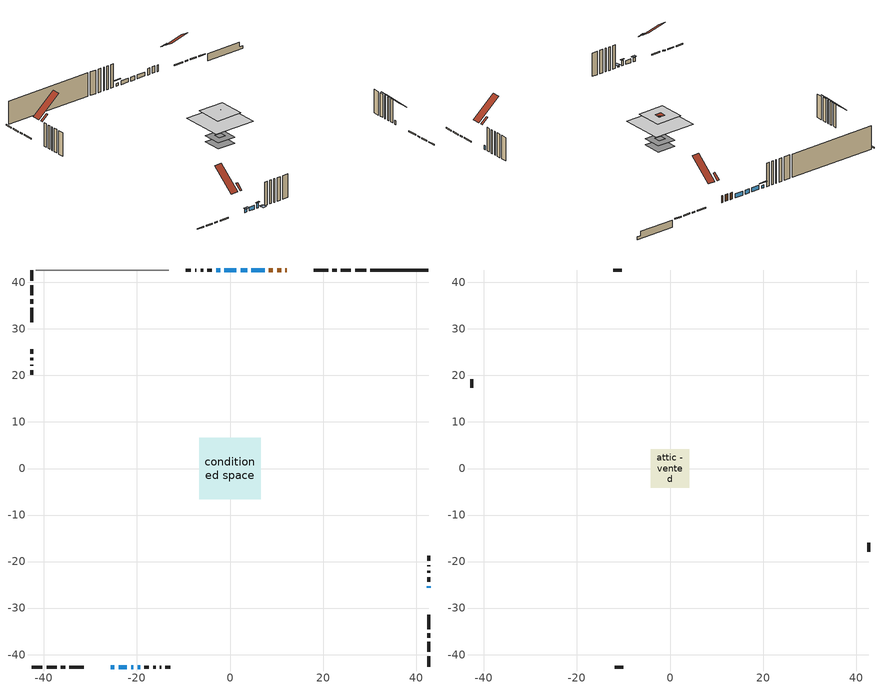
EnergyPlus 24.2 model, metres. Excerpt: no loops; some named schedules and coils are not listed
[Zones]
conditioned space
 floor outside (Floor1 construction): -1.05,-1.05 -1.05,1.05 1.05,1.05 1.05,-1.05 z0.31
 floor adiabatic (AdiabaticFloorConstruction): -6.6,-6.6 -6.6,6.6 6.6,6.6 6.6,-6.6 z5.19
 floor foundation (Slab1 construction): -2.93,-2.93 -2.93,2.93 2.93,2.93 2.93,-2.93 z-1.92
 floor foundation (Slab2 construction): -2.93,-2.93 -2.93,2.93 2.93,2.93 2.93,-2.93 z0
 wall outside (RimJoist1 construction): 29.23,42.66 26.92,42.66 / -42.66,-42.66 -40.34,-42.66 / -42.66,42.66 -42.66,40.34 / 42.66,-42.66 42.66,-40.34 z0.31:0.61
 wall outside (RimJoist2 construction): 25.99,42.66 23.82,42.66 / -39.42,-42.66 -37.25,-42.66 / -42.66,39.42 -42.66,37.25 / 42.66,-39.42 42.66,-37.25 z0.31:0.61
 wall outside (RimJoist3 construction): 22.89,42.66 22,42.66 / -36.32,-42.66 -35.42,-42.66 / -42.66,36.32 -42.66,35.42 / 42.66,-36.32 42.66,-35.42 z0.31:0.61
 wall outside (RimJoist4 construction): 21.07,42.66 18.01,42.66 / -34.5,-42.66 -31.43,-42.66 / -42.66,34.5 -42.66,31.43 / 42.66,-34.5 42.66,-31.43 z0.31:0.61
 wall outside (AdiabaticWallConstruction 1): 12.22,42.66 11.91,42.66 / 10.99,42.66 10.13,42.66 / 9.2,42.66 8.36,42.66 z0.31:2.34
 wall outside (AdiabaticWallConstruction): 7.43,42.66 4.61,42.66 / 3.68,42.66 2.27,42.66 / 1.35,42.66 -1.2,42.66 / -23.91,-42.66 -22.2,-42.66 / 42.66,-25.65 42.66,-25.25 z0.31:1.53; -25.65,-42.66 -24.83,-42.66 z0.31:1.48; -2.12,42.66 -2.99,42.66 z0.31:1.17; -21.28,-42.66 -20.76,-42.66 z0.31:1.94; -19.84,-42.66 -19.32,-42.66 z0.31:0.52
 wall outside (Wall1 construction): -3.92,42.66 -4.87,42.66 / -18.4,-42.66 -17.45,-42.66 / -42.66,25.64 -42.66,24.69 / 42.66,-24.33 42.66,-23.38 z0.31:7.63
 wall outside (Wall2 construction): -5.8,42.66 -6.3,42.66 / -16.52,-42.66 -16.01,-42.66 / -42.66,23.77 -42.66,23.26 / 42.66,-22.45 42.66,-21.94 z0.31:7.63
 wall outside (Wall3 construction): -7.23,42.66 -7.49,42.66 / -15.08,-42.66 -14.82,-42.66 / -42.66,22.33 -42.66,22.07 / 42.66,-21.01 42.66,-20.75 z0.31:7.63
 wall outside (Wall4 construction): -8.42,42.66 -9.46,42.66 / -13.9,-42.66 -12.86,-42.66 / -42.66,21.14 -42.66,20.1 / 42.66,-19.83 42.66,-18.79 z0.31:7.63
 wall foundation (FoundationWall1 construction): 30.16,42.66,-1.92 30.16,42.66,0.31 41.41,42.66,0.31 41.41,42.66,-1.05 42.66,42.66,-1.05 42.66,42.66,-1.92
 wall adiabatic (Wall6 construction): -13.17,42.66 -41.73,42.66 z0.31:7.63
 window (WindowConstruction): 7.43,42.66 4.61,42.66 z0.31:1.53
 window (WindowConstruction 5): 3.68,42.66 2.27,42.66 z0.31:1.53
 window (WindowConstruction 6): 1.34,42.66 -1.2,42.66 z0.31:1.53
 window (WindowConstruction 1): -25.64,-42.66 -24.83,-42.66 z0.31:1.48
 window (WindowConstruction 2): -23.9,-42.66 -22.2,-42.66 z0.31:1.53
 window (WindowConstruction 3): -2.13,42.66 -2.99,42.66 z0.31:1.17
 window (WindowConstruction 7): -21.27,-42.66 -20.77,-42.66 z0.31:1.93
 window (WindowConstruction 8): -19.84,-42.66 -19.33,-42.66 z0.31:0.51
 window (WindowConstruction 4): 42.66,-25.64 42.66,-25.26 z0.31:1.53
 door (Door): 12.22,42.66 11.92,42.66 z0.31:2.34
 door (Door 1): 10.99,42.66 10.13,42.66 z0.31:2.34
 door (Door 2): 9.2,42.66 8.36,42.66 z0.31:2.34
 ceiling adiabatic (AdiabaticFloorConstruction): 6.6,-6.6 6.6,6.6 -6.6,6.6 -6.6,-6.6 z5.19
 roof outside (Roof2 construction): -0.99,0.99 -0.99,-0.99 0.99,-0.99 0.99,0.99 z7.63
 roof outside (Roof3 construction): 13.15,42.66,7.63 13.15,40.7,9.26 13.78,40.7,9.26 13.78,42.66,7.63; -26.57,-42.66,7.63 -26.57,-40.7,9.26 -27.21,-40.7,9.26 -27.21,-42.66,7.63; -42.66,26.57,7.63 -40.7,26.57,9.26 -40.7,27.21,9.26 -42.66,27.21,7.63; 42.66,-26.57,7.63 40.7,-26.57,9.26 40.7,-27.21,9.26 42.66,-27.21,7.63
attic - vented
 floor to conditioned space (Floor2 construction Reversed): -4.14,-4.14 -4.14,4.14 4.14,4.14 4.14,-4.14 z7.63
 wall outside (Wall5 construction): -10.39,42.66 -12.24,42.66 / -11.93,-42.66 -10.07,-42.66 / -42.66,19.17 -42.66,17.32 / 42.66,-17.86 42.66,-16 z0.31:7.63
 roof outside (Roof1 construction): 14.71,42.66,7.63 14.71,35.39,13.68 17.08,35.39,13.68 17.08,42.66,7.63; -28.14,-42.66,7.63 -28.14,-35.39,13.68 -30.5,-35.39,13.68 -30.5,-42.66,7.63; -42.66,28.14,7.63 -35.39,28.14,13.68 -35.39,30.5,13.68 -42.66,30.5,7.63; 42.66,-28.14,7.63 35.39,-28.14,13.68 35.39,-30.5,13.68 42.66,-30.5,7.63
shading: -24.54,-42.66 -25.94,-42.66 -25.94,-43.27 -24.54,-43.27 z1.78; -3.9,42.66 -1.21,42.66 -1.21,42.96 -3.9,42.96 z2.08; -20.47,-42.66 -21.57,-42.66 -21.57,-42.96 -20.47,-42.96 z2.23; -19.03,-42.66 -20.13,-42.66 -20.13,-44.18 -19.03,-44.18 z0.81
[Building]
Building 1: Terrain=Suburbs
[Site:Location]
Vancouver Intl AP_BC: Latitude {deg}=49.19; Longitude {deg}=-123.18; Time Zone {hr}=-8; Elevation {m}=4; Keep Site Location Information=Yes
[Site:GroundTemperature:Shallow]
8.06451, 6.96315, 6.87495, 7.3976, 9.49575, 11.5841, 13.3946, 14.5416, 14.639, 13.7062, 11.9418, 9.91751
[Site:WaterMainsTemperature]
Calculation Method=Schedule; Temperature Schedule=mains temperature schedule
[Material] Roughness=Rough; Thermal Absorptance=0.9
Name | Thickness {m} | Conductivity {W/m-K} | Density {kg/m3} | Specific Heat {J/kg-K} | Solar Absorptance | Visible Absorptance
asphalt or fiberglass shingles | 0.00635 | 0.162714 | 1121.4 | 1465.45 | 0.4 | 0.4
ceiling loosefill ins | 0.169333 | 0.0480833 | 16.02 | 1046.75 | 0.7 | 0.7
ceiling stud and cavity | 0.1397 | 0.124158 | 65.682 | 1177.47 | 0.7 | 0.7
concrete 4.0 in. | 0.1016 | 1.803125 | 2242.8 | 837.4 | 0.7 | 0.7
concrete 8.0 in. | 0.2032 | 1.803125 | 2242.8 | 837.4 | 0.7 | 0.7
door material | 0.04445 | 0.0451087 | 512.64 | 1214.23 | 0.7 | 0.7
exterior vertical ins | 0.0454343 | 0.029427 | 32.04 | 1214.23 | 0.7 | 0.7
floor covering | 0.0127 | 0.0433444 | 54.468 | 1339.84 | 0.6 | 0.6
floor rigid ins | 0.051816 | 0.029427 | 32.04 | 1214.23 | 0.7 | 0.7
floor rigid ins 1; wall rigid ins | 0.512978 | 0.029427 | 32.04 | 1214.23 | 0.7 | 0.7
floor stud and cavity | 0.1397 | 0.474516 | 92.3553 | 1139.71 | 0.7 | 0.7
floor stud and cavity 1 | 0.1397 | 1.75129 | 37.0049 | 1207.88 | 0.7 | 0.7
furniture material conditioned space 1 | 0.1524 | 0.115458 | 640.8 | 1214.23 | 0.6 | 0.6
gypsum board | 0.0127 | 0.160291 | 801 | 837.4 | 0.6 | 0.6
gypsum board 1 | 0.0127 | 0.160291 | 801 | 837.4 | 0.7 | 0.7
osb sheathing 0.5 in. | 0.0127 | 0.115458 | 512.64 | 1214.23 | 0.7 | 0.7
osb sheathing 0.5 in. 1 | 0.0127 | 0.115458 | 512.64 | 1214.23 | 0.4 | 0.4
osb sheathing 0.75 in. | 0.01905 | 0.115458 | 512.64 | 1214.23 | 0.7 | 0.7
osb sheathing 2.0 in. | 0.0508 | 0.115458 | 512.64 | 1214.23 | 0.7 | 0.7
rim joist stud and cavity | 0.0508 | 0.0311696 | 125.044 | 1163.47 | 0.6 | 0.6
rim joist stud and cavity 1 | 0.0508 | 0.0315445 | 125.044 | 1163.47 | 0.6 | 0.6
rim joist stud and cavity 2 | 0.0508 | 0.0313389 | 125.044 | 1163.47 | 0.6 | 0.6
roof stud and cavity | 0.2032 | 0.12866 | 78.34581 | 1123.46 | 0.7 | 0.7
roof stud and cavity 1 | 0.2032 | 0.118617 | 78.34581 | 1123.46 | 0.7 | 0.7
wall stud and cavity | 0.1397 | 0.108982 | 139.0536 | 1170.24 | 0.7 | 0.7
wall stud and cavity 1 | 0.1397 | 0.107944 | 139.0536 | 1170.24 | 0.7 | 0.7
wall stud and cavity 2 | 0.1397 | 0.111431 | 139.0536 | 1170.24 | 0.7 | 0.7
wall stud and cavity 3 | 0.1397 | 0.113179 | 139.0536 | 1170.24 | 0.7 | 0.7
wall stud and cavity 4 | 0.0889 | 6.9971 | 50.32683 | 1063.81 | 0.6 | 0.6
wall stud and cavity 5 | 0.1397 | 0.0999799 | 139.0536 | 1170.24 | 0.7 | 0.7
wall stud and cavity 6 | 0.0889 | 0.380278 | 52.3479 | 1209.89 | 0.7 | 0.7
wall stud and cavity 7 | 0.0889 | 0.391764 | 83.0341 | 1211.67 | 0.7 | 0.7
wood siding | 0.0254 | 0.102417 | 544.68 | 1172.36 | 0.4 | 0.4
wood siding 1 | 0.00254 | 0.102417 | 544.68 | 1172.36 | 0.4 | 0.4
wood siding 2; wood siding 3; wood siding 4 | 0.0254 | 0.102417 | 544.68 | 1172.36 | 0.7 | 0.7
[WindowMaterial:SimpleGlazingSystem]
Name | U-Factor {W/m2-K} | Solar Heat Gain Coefficient
WindowMaterial | 4.30847 | 0.68
WindowMaterial 1 | 5.37877 | 0.61
WindowMaterial 2 | 4.17163 | 0.68
WindowMaterial 3 | 5.070454 | 0.63
WindowMaterial 4 | 4.508332 | 0.63
WindowMaterial 5 | 4.32891 | 0.68
WindowMaterial 6 | 2.762347 | 0.61
WindowMaterial 7 | 2.66866 | 0.4
[Construction]
AdiabaticFloorConstruction: floor stud and cavity 1, floor rigid ins 1, osb sheathing 0.75 in., floor covering
AdiabaticWallConstruction: wood siding 3, wall rigid ins, wall stud and cavity 6, gypsum board
AdiabaticWallConstruction 1: wood siding 4, wall rigid ins, wall stud and cavity 6, gypsum board
Door; Door 1; Door 2: door material
Floor1 construction: floor stud and cavity, floor rigid ins, osb sheathing 0.75 in., floor covering
Floor2 construction Reversed: gypsum board, ceiling stud and cavity, ceiling loosefill ins
FoundationWall1 construction: concrete 8.0 in., gypsum board 1
furniture construction conditioned space 1: furniture material conditioned space 1
PartitionWallConstruction: gypsum board, wall stud and cavity 7, gypsum board
RimJoist1 construction; RimJoist2 construction: wood siding 2, osb sheathing 2.0 in., rim joist stud and cavity
RimJoist3 construction: wood siding 2, osb sheathing 2.0 in., rim joist stud and cavity 1
RimJoist4 construction: wood siding 2, osb sheathing 2.0 in., rim joist stud and cavity 2
Roof1 construction: asphalt or fiberglass shingles
Roof2 construction: asphalt or fiberglass shingles, osb sheathing 0.75 in., roof stud and cavity, gypsum board
Roof3 construction: asphalt or fiberglass shingles, osb sheathing 0.75 in., roof stud and cavity 1, gypsum board
Slab1 construction; Slab2 construction: concrete 4.0 in.
Wall1 construction: wood siding, osb sheathing 0.5 in., wall stud and cavity, gypsum board
Wall2 construction: wood siding, osb sheathing 0.5 in., wall stud and cavity 1, gypsum board
Wall3 construction: wood siding, osb sheathing 0.5 in., wall stud and cavity 2, gypsum board
Wall4 construction: wood siding, osb sheathing 0.5 in., wall stud and cavity 3, gypsum board
Wall5 construction: wood siding 1, wall stud and cavity 4
Wall6 construction: osb sheathing 0.5 in. 1, wall stud and cavity 5, gypsum board
WindowConstruction; WindowConstruction 5: WindowMaterial
WindowConstruction 1: WindowMaterial 1
WindowConstruction 2: WindowMaterial 2
WindowConstruction 3: WindowMaterial 3
WindowConstruction 4: WindowMaterial 4
WindowConstruction 6: WindowMaterial 5
WindowConstruction 7: WindowMaterial 6
WindowConstruction 8: WindowMaterial 7
[Zone] Multiplier=1; Part of Total Floor Area=Yes
Name | Volume {m3}
attic - vented | 60.756
conditioned space | 534.2
[Space]
Name | Zone | Volume {m3}
attic - vented 1 | attic - vented | 60.756
conditioned space 1 | conditioned space | 534.2
[ZoneInfiltration:EffectiveLeakageArea]
infil attic - vented 1: Zone or Space=attic - vented 1; Schedule=Always On Discrete; Effective Air Leakage Area {cm2}=2842.76; Stack Coefficient=0.000929668; Wind Coefficient=2.06008e-05
[ZoneMixing]
whole house fan mix: Zone or Space=attic - vented; Schedule=Always On Continuous; Design Flow Rate Calculation Method=Flow/Zone; Design Flow Rate {m3/s}=0; Source Zone or Space=conditioned space
[SurfaceProperty:ExposedFoundationPerimeter] Exposed Perimeter Calculation Method=TotalExposedPerimeter
Name | Total Exposed Perimeter {m}
Slab1 | 12.497
Slab2 | 21.641
[InternalMass] Zone or ZoneList=conditioned space; Space or SpaceList=conditioned space 1
Name | Construction | Surface Area {m2}
furniture mass conditioned space 1 | furniture construction conditioned space 1 | 98.932
partition wall mass | PartitionWallConstruction | 247.33
[Lights]
interior lighting: Zone or ZoneList or Space or SpaceList=conditioned space 1; Schedule=interior lighting schedule; Design Level Calculation Method=LightingLevel; Lighting Level {W}=343.2; Return Air Fraction=0; Fraction Radiant=0.6; Fraction Visible=0.2; Fraction Replaceable=1
[People]
occupants: Zone or ZoneList or Space or SpaceList=conditioned space 1; Number of People Schedule=occupants schedule; Number of People Calculation Method=People; Number of People=3; Fraction Radiant=0.314171; Sensible Heat Fraction=0.56303; Activity Level Schedule=occupants activity schedule; Carbon Dioxide Generation Rate {m3/s-W}=0; Enable ASHRAE 55 Comfort Warnings=No; Mean Radiant Temperature Calculation Type=EnclosureAveraged
[ElectricEquipment] Zone or ZoneList or Space or SpaceList=conditioned space 1; Design Level Calculation Method=EquipmentLevel
Name | Schedule | Design Level {W} | Fraction Latent | Fraction Radiant | Fraction Lost
clothes dryer | clothes dryer schedule | 140.772 | 0.015 | 0.081 | 0.85
clothes washer | clothes washer schedule | 32.1985 | 0.03 | 0.162 | 0.7
cooking range | cooking range schedule | 208.969 | 0.08 | 0.432 | 0.2
dishwasher | dishwasher schedule | 66.8632 | 0.3 | 0.18 | 0.4
fridge | fridge schedule | 72.9452 | 0 | 0.6 | 0
mech vent bath fan 0 | mech vent bath fan 0 schedule | 25.1 | 0 | 0 | 1
mech vent bath fan 1 | mech vent bath fan 1 schedule | 25.1 | 0 | 0 | 1
mech vent house fan | mech vent house fan schedule | 0 | 0 | 0 | 1
mech vent house fan cfis | mech vent house fan cfis schedule | 0 | 0 | 0 | 0
mech vent range fan 0 | mech vent range fan 0 schedule | 57 | 0 | 0 | 1
misc plug loads | misc plug loads schedule | 494.7 | 0.045 | 0.513 | 0.1
whole house fan | Always On Discrete | 0 | 0 | 0 | 1
[OtherEquipment] Zone or ZoneList or Space or SpaceList=conditioned space 1; Design Level Calculation Method=EquipmentLevel
Name | Fuel Type | Schedule | Design Level {W} | Fraction Latent | Fraction Radiant | Fraction Lost
clothes dryer 1 | Electricity | clothes dryer schedule | 0 | 0.015 | 0.081 | 0.85
cooking range 1 | Electricity | cooking range schedule | 0 | 0.08 | 0.432 | 0.2
general water use latent | None | general water use schedule | 59.3978 | 1 | 0 | 0
general water use sensible | None | general water use schedule | -58.539 | 0 | 0.6 | 0
mech vent house fan latent load | None | Always On Discrete | 0 | 1 | 0 | 0
mech vent house fan sensible load | None | Always On Discrete | 0 | 0 | 0 | 0
water heater energy adjustment1 | Electricity | Always On Discrete | 0.01 | 0 | 0 | 1
[ZoneInfiltration:DesignFlowRate] Zone or ZoneList or Space or SpaceList=conditioned space 1; Schedule=Always On Discrete; Design Flow Rate Calculation Method=Flow/Zone; Design Flow Rate {m3/s}=0
infil flow; natural vent flow; whole house fan flow
[ZoneControl:Thermostat]
conditioned space Thermostat: Zone or ZoneList=conditioned space; Control Type Schedule=conditioned space Thermostat Schedule; Control 1=conditioned space temperature setpoint; Temperature Difference Between Cutout And Setpoint {deltaC}=0
[ThermostatSetpoint:DualSetpoint]
conditioned space temperature setpoint: Heating Setpoint Temperature Schedule=heating setpoint; Cooling Setpoint Temperature Schedule=cooling setpoint
[AirLoopHVAC:UnitarySystem] Control Type=Load; Controlling Zone or Thermostat Location=conditioned space; Dehumidification Control Type=None; Availability Schedule=Always On Discrete; Fan Placement=BlowThrough; DX Heating Coil Sizing Ratio=1; Use DOAS DX Cooling Coil=No; Minimum Supply Air Temperature {C}=2; Latent Load Control=SensibleOnlyLoadControl; Cooling Supply Air Flow Rate Method=None; Heating Supply Air Flow Rate Method=SupplyAirFlowRate; Heating Supply Air Flow Rate {m3/s}=0.00141584; No Load Supply Air Flow Rate Method=SupplyAirFlowRate; No Load Supply Air Flow Rate {m3/s}=0; No Load Supply Air Flow Rate Control Set To Low Speed=Yes; Maximum Supply Air Temperature {C}=48.8889; Maximum Outdoor Dry-Bulb Temperature for Supplemental Heater Operation {C}=21; Ancillary On-Cycle Electric Power {W}=0; Ancillary Off-Cycle Electric Power {W}=0
Name | Supply Fan | Supply Air Fan Operating Mode Schedule | Heating Coil
unit heater unitary system | unit heater supply fan | unit heater auto fan schedule | unit heater htg coil
unit heater unitary system 1 | unit heater supply fan 1 | unit heater auto fan schedule 1 | unit heater htg coil 1
[Zone equipment]
conditioned space: electric baseboard, unit heater unitary system, unit heater unitary system 1
[Foundation:Kiva] Initial Indoor Air Temperature {C}=18; Wall Depth Below Slab {m}=0.2032
Name | Wall Height Above Grade {m} | Custom Block Material Name 1 | Custom Block Depth 1 {m} | Custom Block X Position 1 {m} | Custom Block Z Position 1 {m}
Foundation Kiva 1 | 0.310012 | exterior vertical ins | 2.23001 | 0.2159 | 0
Foundation Kiva 2 | 0.1016
[Foundation:Kiva:Settings]
Soil Conductivity {W/m-K}=0.849921; Soil Density {kg/m3}=1842.3; Soil Specific Heat {J/kg-K}=418.7; Ground Solar Absorptivity=0.9; Ground Thermal Absorptivity=0.9; Ground Surface Roughness {m}=0.03; Far-Field Width {m}=40; Deep-Ground Boundary Condition=ZeroFlux; Deep-Ground Depth {m}=40; Minimum Cell Dimension {m}=0.2; Maximum Cell Growth Coefficient=3; Simulation Timestep=Timestep
[Exterior:Lights]
exterior lighting: Schedule=exterior lighting schedule; Design Level {W}=75.6
[EnergyManagementSystem:Sensor] Output:Variable or Output:Meter Index Key=conditioned space
Name | Output:Variable or Output:Meter
conditioned_space_clg_unmet_s | Zone Cooling Setpoint Not Met Time
conditioned_space_htg_unmet_s | Zone Heating Setpoint Not Met Time
fridge_tin_s; tin_s; tin_s_1 | Zone Mean Air Temperature
tout_s | Zone Outdoor Air Drybulb Temperature
win_s | Zone Air Humidity Ratio
[Schedule:Constant]
Name | Hourly Value
Always On Continuous; mech vent house fan schedule; mech vent house fan cfis schedule; Always On Discrete | 1
occupants activity schedule | 117.228
fridge schedule; unit heater auto fan schedule; unit heater auto fan schedule 1 | 0
[Schedule:Week:Daily]
interior lighting schedule Week Rule - Jan1-Jan27: interior lighting schedule day, interior lighting schedule day, interior lighting schedule day, interior lighting schedule day, interior lighting schedule day, interior lighting schedule day, interior lighting schedule day, interior lighting schedule default day, interior lighting schedule default day, interior lighting schedule default day, interior lighting schedule default day, interior lighting schedule default day
interior lighting schedule Week Rule - Jan28-Feb3: interior lighting schedule day, interior lighting schedule day, interior lighting schedule day, interior lighting schedule day, interior lighting schedule day 1, interior lighting schedule day 1, interior lighting schedule day 1, interior lighting schedule default day, interior lighting schedule default day, interior lighting schedule default day, interior lighting schedule default day, interior lighting schedule default day
interior lighting schedule Week Rule - Feb4-Feb24: interior lighting schedule day 1, interior lighting schedule day 1, interior lighting schedule day 1, interior lighting schedule day 1, interior lighting schedule day 1, interior lighting schedule day 1, interior lighting schedule day 1, interior lighting schedule default day, interior lighting schedule default day, interior lighting schedule default day, interior lighting schedule default day, interior lighting schedule default day
interior lighting schedule Week Rule - Feb25-Mar3: interior lighting schedule day 1, interior lighting schedule day 1, interior lighting schedule day 1, interior lighting schedule day 1, interior lighting schedule day 2, interior lighting schedule day 2, interior lighting schedule day 2, interior lighting schedule default day, interior lighting schedule default day, interior lighting schedule default day, interior lighting schedule default day, interior lighting schedule default day
interior lighting schedule Week Rule - Mar4-Mar31: interior lighting schedule day 2, interior lighting schedule day 2, interior lighting schedule day 2, interior lighting schedule day 2, interior lighting schedule day 2, interior lighting schedule day 2, interior lighting schedule day 2, interior lighting schedule default day, interior lighting schedule default day, interior lighting schedule default day, interior lighting schedule default day, interior lighting schedule default day
interior lighting schedule Week Rule - Apr1-Apr28: interior lighting schedule day 3, interior lighting schedule day 3, interior lighting schedule day 3, interior lighting schedule day 3, interior lighting schedule day 3, interior lighting schedule day 3, interior lighting schedule day 3, interior lighting schedule default day, interior lighting schedule default day, interior lighting schedule default day, interior lighting schedule default day, interior lighting schedule default day
interior lighting schedule Week Rule - Apr29-May5: interior lighting schedule day 3, interior lighting schedule day 3, interior lighting schedule day 4, interior lighting schedule day 4, interior lighting schedule day 4, interior lighting schedule day 4, interior lighting schedule day 4, interior lighting schedule default day, interior lighting schedule default day, interior lighting schedule default day, interior lighting schedule default day, interior lighting schedule default day
interior lighting schedule Week Rule - May6-May26: interior lighting schedule day 4, interior lighting schedule day 4, interior lighting schedule day 4, interior lighting schedule day 4, interior lighting schedule day 4, interior lighting schedule day 4, interior lighting schedule day 4, interior lighting schedule default day, interior lighting schedule default day, interior lighting schedule default day, interior lighting schedule default day, interior lighting schedule default day
interior lighting schedule Week Rule - May27-Jun2: interior lighting schedule day 4, interior lighting schedule day 4, interior lighting schedule day 4, interior lighting schedule day 4, interior lighting schedule day 4, interior lighting schedule day 5, interior lighting schedule day 5, interior lighting schedule default day, interior lighting schedule default day, interior lighting schedule default day, interior lighting schedule default day, interior lighting schedule default day
interior lighting schedule Week Rule - Jun3-Jun30: interior lighting schedule day 5, interior lighting schedule day 5, interior lighting schedule day 5, interior lighting schedule day 5, interior lighting schedule day 5, interior lighting schedule day 5, interior lighting schedule day 5, interior lighting schedule default day, interior lighting schedule default day, interior lighting schedule default day, interior lighting schedule default day, interior lighting schedule default day
interior lighting schedule Week Rule - Jul1-Jul28: interior lighting schedule day 6, interior lighting schedule day 6, interior lighting schedule day 6, interior lighting schedule day 6, interior lighting schedule day 6, interior lighting schedule day 6, interior lighting schedule day 6, interior lighting schedule default day, interior lighting schedule default day, interior lighting schedule default day, interior lighting schedule default day, interior lighting schedule default day
interior lighting schedule Week Rule - Jul29-Aug4: interior lighting schedule day 6, interior lighting schedule day 6, interior lighting schedule day 6, interior lighting schedule day 7, interior lighting schedule day 7, interior lighting schedule day 7, interior lighting schedule day 7, interior lighting schedule default day, interior lighting schedule default day, interior lighting schedule default day, interior lighting schedule default day, interior lighting schedule default day
interior lighting schedule Week Rule - Aug5-Aug25: interior lighting schedule day 7, interior lighting schedule day 7, interior lighting schedule day 7, interior lighting schedule day 7, interior lighting schedule day 7, interior lighting schedule day 7, interior lighting schedule day 7, interior lighting schedule default day, interior lighting schedule default day, interior lighting schedule default day, interior lighting schedule default day, interior lighting schedule default day
interior lighting schedule Week Rule - Aug26-Sep1: interior lighting schedule day 7, interior lighting schedule day 7, interior lighting schedule day 7, interior lighting schedule day 7, interior lighting schedule day 7, interior lighting schedule day 7, interior lighting schedule day 8, interior lighting schedule default day, interior lighting schedule default day, interior lighting schedule default day, interior lighting schedule default day, interior lighting schedule default day
interior lighting schedule Week Rule - Sep2-Sep29: interior lighting schedule day 8, interior lighting schedule day 8, interior lighting schedule day 8, interior lighting schedule day 8, interior lighting schedule day 8, interior lighting schedule day 8, interior lighting schedule day 8, interior lighting schedule default day, interior lighting schedule default day, interior lighting schedule default day, interior lighting schedule default day, interior lighting schedule default day
interior lighting schedule Week Rule - Sep30-Oct6: interior lighting schedule day 8, interior lighting schedule day 9, interior lighting schedule day 9, interior lighting schedule day 9, interior lighting schedule day 9, interior lighting schedule day 9, interior lighting schedule day 9, interior lighting schedule default day, interior lighting schedule default day, interior lighting schedule default day, interior lighting schedule default day, interior lighting schedule default day
interior lighting schedule Week Rule - Oct7-Oct27: interior lighting schedule day 9, interior lighting schedule day 9, interior lighting schedule day 9, interior lighting schedule day 9, interior lighting schedule day 9, interior lighting schedule day 9, interior lighting schedule day 9, interior lighting schedule default day, interior lighting schedule default day, interior lighting schedule default day, interior lighting schedule default day, interior lighting schedule default day
interior lighting schedule Week Rule - Oct28-Nov3: interior lighting schedule day 9, interior lighting schedule day 9, interior lighting schedule day 9, interior lighting schedule day 9, interior lighting schedule day 10, interior lighting schedule day 10, interior lighting schedule day 10, interior lighting schedule default day, interior lighting schedule default day, interior lighting schedule default day, interior lighting schedule default day, interior lighting schedule default day
interior lighting schedule Week Rule - Nov4-Nov24: interior lighting schedule day 10, interior lighting schedule day 10, interior lighting schedule day 10, interior lighting schedule day 10, interior lighting schedule day 10, interior lighting schedule day 10, interior lighting schedule day 10, interior lighting schedule default day, interior lighting schedule default day, interior lighting schedule default day, interior lighting schedule default day, interior lighting schedule default day
interior lighting schedule Week Rule - Nov25-Dec1: interior lighting schedule day 10, interior lighting schedule day 10, interior lighting schedule day 10, interior lighting schedule day 10, interior lighting schedule day 10, interior lighting schedule day 10, interior lighting schedule day 11, interior lighting schedule default day, interior lighting schedule default day, interior lighting schedule default day, interior lighting schedule default day, interior lighting schedule default day
interior lighting schedule Week Rule - Dec2-Dec31: interior lighting schedule day 11, interior lighting schedule day 11, interior lighting schedule day 11, interior lighting schedule day 11, interior lighting schedule day 11, interior lighting schedule day 11, interior lighting schedule day 11, interior lighting schedule default day, interior lighting schedule default day, interior lighting schedule default day, interior lighting schedule default day, interior lighting schedule default day
occupants schedule Week Rule - Jan1-Dec31: occupants schedule day, occupants schedule day, occupants schedule day, occupants schedule day, occupants schedule day, occupants schedule day, occupants schedule day, occupants schedule default day, occupants schedule default day, occupants schedule default day, occupants schedule default day, occupants schedule default day
clothes dryer schedule Week Rule - Jan1-Dec31: clothes dryer schedule day, clothes dryer schedule day, clothes dryer schedule day, clothes dryer schedule day, clothes dryer schedule day, clothes dryer schedule day, clothes dryer schedule day, clothes dryer schedule default day, clothes dryer schedule default day, clothes dryer schedule default day, clothes dryer schedule default day, clothes dryer schedule default day
clothes washer schedule Week Rule - Jan1-Dec31: clothes washer schedule day, clothes washer schedule day, clothes washer schedule day, clothes washer schedule day, clothes washer schedule day, clothes washer schedule day, clothes washer schedule day, clothes washer schedule default day, clothes washer schedule default day, clothes washer schedule default day, clothes washer schedule default day, clothes washer schedule default day
cooking range schedule Week Rule - Jan1-Dec31: cooking range schedule day, cooking range schedule day, cooking range schedule day, cooking range schedule day, cooking range schedule day, cooking range schedule day, cooking range schedule day, cooking range schedule default day, cooking range schedule default day, cooking range schedule default day, cooking range schedule default day, cooking range schedule default day
dishwasher schedule Week Rule - Jan1-Dec31: dishwasher schedule day, dishwasher schedule day, dishwasher schedule day, dishwasher schedule day, dishwasher schedule day, dishwasher schedule day, dishwasher schedule day, dishwasher schedule default day, dishwasher schedule default day, dishwasher schedule default day, dishwasher schedule default day, dishwasher schedule default day
mech vent bath fan 0 schedule Week Rule - Jan1-Dec31: mech vent bath fan 0 schedule day, mech vent bath fan 0 schedule day, mech vent bath fan 0 schedule day, mech vent bath fan 0 schedule day, mech vent bath fan 0 schedule day, mech vent bath fan 0 schedule day, mech vent bath fan 0 schedule day, mech vent bath fan 0 schedule default day, mech vent bath fan 0 schedule default day, mech vent bath fan 0 schedule default day, mech vent bath fan 0 schedule default day, mech vent bath fan 0 schedule default day
mech vent bath fan 1 schedule Week Rule - Jan1-Dec31: mech vent bath fan 1 schedule day, mech vent bath fan 1 schedule day, mech vent bath fan 1 schedule day, mech vent bath fan 1 schedule day, mech vent bath fan 1 schedule day, mech vent bath fan 1 schedule day, mech vent bath fan 1 schedule day, mech vent bath fan 1 schedule default day, mech vent bath fan 1 schedule default day, mech vent bath fan 1 schedule default day, mech vent bath fan 1 schedule default day, mech vent bath fan 1 schedule default day
mech vent range fan 0 schedule Week Rule - Jan1-Dec31: mech vent range fan 0 schedule day, mech vent range fan 0 schedule day, mech vent range fan 0 schedule day, mech vent range fan 0 schedule day, mech vent range fan 0 schedule day, mech vent range fan 0 schedule day, mech vent range fan 0 schedule day, mech vent range fan 0 schedule default day, mech vent range fan 0 schedule default day, mech vent range fan 0 schedule default day, mech vent range fan 0 schedule default day, mech vent range fan 0 schedule default day
misc plug loads schedule Week Rule - Jan1-Dec31: misc plug loads schedule day, misc plug loads schedule day, misc plug loads schedule day, misc plug loads schedule day, misc plug loads schedule day, misc plug loads schedule day, misc plug loads schedule day, misc plug loads schedule default day, misc plug loads schedule default day, misc plug loads schedule default day, misc plug loads schedule default day, misc plug loads schedule default day
general water use schedule Week Rule - Jan1-Dec31: general water use schedule day, general water use schedule day, general water use schedule day, general water use schedule day, general water use schedule day, general water use schedule day, general water use schedule day, general water use schedule default day, general water use schedule default day, general water use schedule default day, general water use schedule default day, general water use schedule default day
exterior lighting schedule Week Rule - Jan1-Jan27: exterior lighting schedule day, exterior lighting schedule day, exterior lighting schedule day, exterior lighting schedule day, exterior lighting schedule day, exterior lighting schedule day, exterior lighting schedule day, exterior lighting schedule default day, exterior lighting schedule default day, exterior lighting schedule default day, exterior lighting schedule default day, exterior lighting schedule default day
exterior lighting schedule Week Rule - Jan28-Feb3: exterior lighting schedule day, exterior lighting schedule day, exterior lighting schedule day, exterior lighting schedule day, exterior lighting schedule day 1, exterior lighting schedule day 1, exterior lighting schedule day 1, exterior lighting schedule default day, exterior lighting schedule default day, exterior lighting schedule default day, exterior lighting schedule default day, exterior lighting schedule default day
[Schedule:Year]
interior lighting schedule: interior lighting schedule Week Rule - Jan1-Jan27, 1, 1, 1, 27, interior lighting schedule Week Rule - Jan28-Feb3, 1, 28, 2, 3, interior lighting schedule Week Rule - Feb4-Feb24, 2, 4, 2, 24, interior lighting schedule Week Rule - Feb25-Mar3, 2, 25, 3, 3, interior lighting schedule Week Rule - Mar4-Mar31, 3, 4, 3, 31, interior lighting schedule Week Rule - Apr1-Apr28, 4, 1, 4, 28, interior lighting schedule Week Rule - Apr29-May5, 4, 29, 5, 5, interior lighting schedule Week Rule - May6-May26, 5, 6, 5, 26, interior lighting schedule Week Rule - May27-Jun2, 5, 27, 6, 2, interior lighting schedule Week Rule - Jun3-Jun30, 6, 3, 6, 30, interior lighting schedule Week Rule - Jul1-Jul28, 7, 1, 7, 28, interior lighting schedule Week Rule - Jul29-Aug4, 7, 29, 8, 4, interior lighting schedule Week Rule - Aug5-Aug25, 8, 5, 8, 25, interior lighting schedule Week Rule - Aug26-Sep1, 8, 26, 9, 1, interior lighting schedule Week Rule - Sep2-Sep29, 9, 2, 9, 29, interior lighting schedule Week Rule - Sep30-Oct6, 9, 30, 10, 6, interior lighting schedule Week Rule - Oct7-Oct27, 10, 7, 10, 27, interior lighting schedule Week Rule - Oct28-Nov3, 10, 28, 11, 3, interior lighting schedule Week Rule - Nov4-Nov24, 11, 4, 11, 24, interior lighting schedule Week Rule - Nov25-Dec1, 11, 25, 12, 1, interior lighting schedule Week Rule - Dec2-Dec31, 12, 2, 12, 31
occupants schedule: occupants schedule Week Rule - Jan1-Dec31, 1, 1, 12, 31
clothes dryer schedule: clothes dryer schedule Week Rule - Jan1-Dec31, 1, 1, 12, 31
clothes washer schedule: clothes washer schedule Week Rule - Jan1-Dec31, 1, 1, 12, 31
cooking range schedule: cooking range schedule Week Rule - Jan1-Dec31, 1, 1, 12, 31
dishwasher schedule: dishwasher schedule Week Rule - Jan1-Dec31, 1, 1, 12, 31
mech vent bath fan 0 schedule: mech vent bath fan 0 schedule Week Rule - Jan1-Dec31, 1, 1, 12, 31
mech vent bath fan 1 schedule: mech vent bath fan 1 schedule Week Rule - Jan1-Dec31, 1, 1, 12, 31
mech vent range fan 0 schedule: mech vent range fan 0 schedule Week Rule - Jan1-Dec31, 1, 1, 12, 31
misc plug loads schedule: misc plug loads schedule Week Rule - Jan1-Dec31, 1, 1, 12, 31
general water use schedule: general water use schedule Week Rule - Jan1-Dec31, 1, 1, 12, 31
exterior lighting schedule: exterior lighting schedule Week Rule - Jan1-Jan27, 1, 1, 1, 27, exterior lighting schedule Week Rule - Jan28-Feb3, 1, 28, 2, 3, exterior lighting schedule Week Rule - Feb4-Feb24, 2, 4, 2, 24, exterior lighting schedule Week Rule - Feb25-Mar3, 2, 25, 3, 3, exterior lighting schedule Week Rule - Mar4-Mar31, 3, 4, 3, 31, exterior lighting schedule Week Rule - Apr1-Apr28, 4, 1, 4, 28, exterior lighting schedule Week Rule - Apr29-May5, 4, 29, 5, 5, exterior lighting schedule Week Rule - May6-May26, 5, 6, 5, 26, exterior lighting schedule Week Rule - May27-Jun2, 5, 27, 6, 2, exterior lighting schedule Week Rule - Jun3-Jun30, 6, 3, 6, 30, exterior lighting schedule Week Rule - Jul1-Jul28, 7, 1, 7, 28, exterior lighting schedule Week Rule - Jul29-Aug4, 7, 29, 8, 4, exterior lighting schedule Week Rule - Aug5-Aug25, 8, 5, 8, 25, exterior lighting schedule Week Rule - Aug26-Sep1, 8, 26, 9, 1, exterior lighting schedule Week Rule - Sep2-Sep29, 9, 2, 9, 29, exterior lighting schedule Week Rule - Sep30-Oct6, 9, 30, 10, 6, exterior lighting schedule Week Rule - Oct7-Oct27, 10, 7, 10, 27, exterior lighting schedule Week Rule - Oct28-Nov3, 10, 28, 11, 3, exterior lighting schedule Week Rule - Nov4-Nov24, 11, 4, 11, 24, exterior lighting schedule Week Rule - Nov25-Dec1, 11, 25, 12, 1, exterior lighting schedule Week Rule - Dec2-Dec31, 12, 2, 12, 31
[Schedule:Compact]
conditioned space Thermostat Schedule: Through: 12/31, For: AllDays, Until: 24:00, 4
mains temperature schedule: Through: 01/01, For: AllDays, Until: 24:00, 11.375, Through: 01/02, For: AllDays, Until: 24:00, 11.3367, Through: 01/03, For: AllDays, Until: 24:00, 11.2994, Through: 01/04, For: AllDays, Until: 24:00, 11.2628, Through: 01/05, For: AllDays, Until: 24:00, 11.2267, Through: 01/06, For: AllDays, Until: 24:00, 11.1917, Through: 01/07, For: AllDays, Until: 24:00, 11.1578, Through: 01/08, For: AllDays, Until: 24:00, 11.1244, Through: 01/09, For: AllDays, Until: 24:00, 11.0917, Through: 01/10, For: AllDays, Until: 24:00, 11.06, Through: 01/11, For: AllDays, Until: 24:00, 11.0289, Through: 01/12, For: AllDays, Until: 24:00, 10.9989, Through: 01/13, For: AllDays, Until: 24:00, 10.97, Through: 01/14, For: AllDays, Until: 24:00, 10.9417, Through: 01/15, For: AllDays, Until: 24:00, 10.9139, Through: 01/16, For: AllDays, Until: 24:00, 10.8878, Through: 01/17, For: AllDays, Until: 24:00, 10.8622, Through: 01/18, For: AllDays, Until: 24:00, 10.8372, Through: 01/19, For: AllDays, Until: 24:00, 10.8133, Through: 01/20, For: AllDays, Until: 24:00, 10.7906, Through: 01/21, For: AllDays, Until: 24:00, 10.7683, Through: 01/22, For: AllDays, Until: 24:00, 10.7478, Through: 01/23, For: AllDays, Until: 24:00, 10.7272, Through: 01/24, For: AllDays, Until: 24:00, 10.7083, Through: 01/25, For: AllDays, Until: 24:00, 10.69, Through: 01/26, For: AllDays, Until: 24:00, 10.6728, Through: 01/27, For: AllDays, Until: 24:00, 10.6567, Through: 01/28, For: AllDays, Until: 24:00, 10.6411, Through: 01/29, For: AllDays, Until: 24:00, 10.6267, Through: 01/30, For: AllDays, Until: 24:00, 10.6133, Through: 01/31, For: AllDays, Until: 24:00, 10.6011, Through: 02/01, For: AllDays, Until: 24:00, 10.59, Through: 02/02, For: AllDays, Until: 24:00, 10.5794, Through: 02/03, For: AllDays, Until: 24:00, 10.57, Through: 02/04, For: AllDays, Until: 24:00, 10.5617, Through: 02/05, For: AllDays, Until: 24:00, 10.5539, Through: 02/06, For: AllDays, Until: 24:00, 10.5478, Through: 02/07, For: AllDays, Until: 24:00, 10.5422, Through: 02/08, For: AllDays, Until: 24:00, 10.5378, Through: 02/09, For: AllDays, Until: 24:00, 10.5339, Through: 02/10, For: AllDays, Until: 24:00, 10.5317, Through: 02/11, For: AllDays, Until: 24:00, 10.53, Through: 02/12, For: AllDays, Until: 24:00, 10.53, Through: 02/13, For: AllDays, Until: 24:00, 10.5306, Through: 02/14, For: AllDays, Until: 24:00, 10.5317, Through: 02/15, For: AllDays, Until: 24:00, 10.5344, Through: 02/16, For: AllDays, Until: 24:00, 10.5378, Through: 02/17, For: AllDays, Until: 24:00, 10.5428, Through: 02/18, For: AllDays, Until: 24:00, 10.5483, Through: 02/19, For: AllDays, Until: 24:00, 10.5544, Through: 02/20, For: AllDays, Until: 24:00, 10.5622, Through: 02/21, For: AllDays, Until: 24:00, 10.5706, Through: 02/22, For: AllDays, Until: 24:00, 10.5806, Through: 02/23, For: AllDays, Until: 24:00, 10.5911, Through: 02/24, For: AllDays, Until: 24:00, 10.6022, Through: 02/25, For: AllDays, Until: 24:00, 10.615, Through: 02/26, For: AllDays, Until: 24:00, 10.6283, Through: 02/27, For: AllDays, Until: 24:00, 10.6428, Through: 02/28, For: AllDays, Until: 24:00, 10.6583, Through: 03/01, For: AllDays, Until: 24:00, 10.6744, Through: 03/02, For: AllDays, Until: 24:00, 10.6917, Through: 03/03, For: AllDays, Until: 24:00, 10.71, Through: 03/04, For: AllDays, Until: 24:00, 10.7294, Through: 03/05, For: AllDays, Until: 24:00, 10.7494, Through: 03/06, For: AllDays, Until: 24:00, 10.7706, Through: 03/07, For: AllDays, Until: 24:00, 10.7928, Through: 03/08, For: AllDays, Until: 24:00, 10.8161, Through: 03/09, For: AllDays, Until: 24:00, 10.84, Through: 03/10, For: AllDays, Until: 24:00, 10.8644, Through: 03/11, For: AllDays, Until: 24:00, 10.8906, Through: 03/12, For: AllDays, Until: 24:00, 10.9167, Through: 03/13, For: AllDays, Until: 24:00, 10.9444, Through: 03/14, For: AllDays, Until: 24:00, 10.9728, Through: 03/15, For: AllDays, Until: 24:00, 11.0022, Through: 03/16, For: AllDays, Until: 24:00, 11.0322, Through: 03/17, For: AllDays, Until: 24:00, 11.0633, Through: 03/18, For: AllDays, Until: 24:00, 11.095, Through: 03/19, For: AllDays, Until: 24:00, 11.1278, Through: 03/20, For: AllDays, Until: 24:00, 11.1611, Through: 03/21, For: AllDays, Until: 24:00, 11.1956, Through: 03/22, For: AllDays, Until: 24:00, 11.2306, Through: 03/23, For: AllDays, Until: 24:00, 11.2667, Through: 03/24, For: AllDays, Until: 24:00, 11.3033, Through: 03/25, For: AllDays, Until: 24:00, 11.3406, Through: 03/26, For: AllDays, Until: 24:00, 11.3789, Through: 03/27, For: AllDays, Until: 24:00, 11.4178, Through: 03/28, For: AllDays, Until: 24:00, 11.4572, Through: 03/29, For: AllDays, Until: 24:00, 11.4978, Through: 03/30, For: AllDays, Until: 24:00, 11.5389, Through: 03/31, For: AllDays, Until: 24:00, 11.5811, Through: 04/01, For: AllDays, Until: 24:00, 11.6233, Through: 04/02, For: AllDays, Until: 24:00, 11.6667, Through: 04/03, For: AllDays, Until: 24:00, 11.7106, Through: 04/04, For: AllDays, Until: 24:00, 11.755, Through: 04/05, For: AllDays, Until: 24:00, 11.8006, Through: 04/06, For: AllDays, Until: 24:00, 11.8461, Through: 04/07, For: AllDays, Until: 24:00, 11.8928, Through: 04/08, For: AllDays, Until: 24:00, 11.9394, Through: 04/09, For: AllDays, Until: 24:00, 11.9872, Through: 04/10, For: AllDays, Until: 24:00, 12.0356, Through: 04/11, For: AllDays, Until: 24:00, 12.0844, Through: 04/12, For: AllDays, Until: 24:00, 12.1333, Through: 04/13, For: AllDays, Until: 24:00, 12.1833, Through: 04/14, For: AllDays, Until: 24:00, 12.2339, Through: 04/15, For: AllDays, Until: 24:00, 12.2844, Through: 04/16, For: AllDays, Until: 24:00, 12.3361, Through: 04/17, For: AllDays, Until: 24:00, 12.3878, Through: 04/18, For: AllDays, Until: 24:00, 12.44, Through: 04/19, For: AllDays, Until: 24:00, 12.4928, Through: 04/20, For: AllDays, Until: 24:00, 12.5456, Through: 04/21, For: AllDays, Until: 24:00, 12.5994, Through: 04/22, For: AllDays, Until: 24:00, 12.6533, Through: 04/23, For: AllDays, Until: 24:00, 12.7072, Through: 04/24, For: AllDays, Until: 24:00, 12.7622, Through: 04/25, For: AllDays, Until: 24:00, 12.8172, Through: 04/26, For: AllDays, Until: 24:00, 12.8722, Through: 04/27, For: AllDays, Until: 24:00, 12.9278, Through: 04/28, For: AllDays, Until: 24:00, 12.9839, Through: 04/29, For: AllDays, Until: 24:00, 13.04, Through: 04/30, For: AllDays, Until: 24:00, 13.0961, Through: 05/01, For: AllDays, Until: 24:00, 13.1533, Through: 05/02, For: AllDays, Until: 24:00, 13.21, Through: 05/03, For: AllDays, Until: 24:00, 13.2672, Through: 05/04, For: AllDays, Until: 24:00, 13.3244, Through: 05/05, For: AllDays, Until: 24:00, 13.3817, Through: 05/06, For: AllDays, Until: 24:00, 13.4394, Through: 05/07, For: AllDays, Until: 24:00, 13.4972, Through: 05/08, For: AllDays, Until: 24:00, 13.555, Through: 05/09, For: AllDays, Until: 24:00, 13.6133, Through: 05/10, For: AllDays, Until: 24:00, 13.6711, Through: 05/11, For: AllDays, Until: 24:00, 13.7294, Through: 05/12, For: AllDays, Until: 24:00, 13.7878, Through: 05/13, For: AllDays, Until: 24:00, 13.8461, Through: 05/14, For: AllDays, Until: 24:00, 13.9044, Through: 05/15, For: AllDays, Until: 24:00, 13.9628, Through: 05/16, For: AllDays, Until: 24:00, 14.0211, Through: 05/17, For: AllDays, Until: 24:00, 14.0789, Through: 05/18, For: AllDays, Until: 24:00, 14.1372, Through: 05/19, For: AllDays, Until: 24:00, 14.1956, Through: 05/20, For: AllDays, Until: 24:00, 14.2533, Through: 05/21, For: AllDays, Until: 24:00, 14.3117, Through: 05/22, For: AllDays, Until: 24:00, 14.3694, Through: 05/23, For: AllDays, Until: 24:00, 14.4272, Through: 05/24, For: AllDays, Until: 24:00, 14.4844, Through: 05/25, For: AllDays, Until: 24:00, 14.5422, Through: 05/26, For: AllDays, Until: 24:00, 14.5994, Through: 05/27, For: AllDays, Until: 24:00, 14.6561, Through: 05/28, For: AllDays, Until: 24:00, 14.7128, Through: 05/29, For: AllDays, Until: 24:00, 14.7694, Through: 05/30, For: AllDays, Until: 24:00, 14.8261, Through: 05/31, For: AllDays, Until: 24:00, 14.8817, Through: 06/01, For: AllDays, Until: 24:00, 14.9378, Through: 06/02, For: AllDays, Until: 24:00, 14.9933, Through: 06/03, For: AllDays, Until: 24:00, 15.0483, Through: 06/04, For: AllDays, Until: 24:00, 15.1028, Through: 06/05, For: AllDays, Until: 24:00, 15.1572, Through: 06/06, For: AllDays, Until: 24:00, 15.2117, Through: 06/07, For: AllDays, Until: 24:00, 15.265, Through: 06/08, For: AllDays, Until: 24:00, 15.3183, Through: 06/09, For: AllDays, Until: 24:00, 15.3711, Through: 06/10, For: AllDays, Until: 24:00, 15.4239, Through: 06/11, For: AllDays, Until: 24:00, 15.4756, Through: 06/12, For: AllDays, Until: 24:00, 15.5272, Through: 06/13, For: AllDays, Until: 24:00, 15.5783, Through: 06/14, For: AllDays, Until: 24:00, 15.6289, Through: 06/15, For: AllDays, Until: 24:00, 15.6789, Through: 06/16, For: AllDays, Until: 24:00, 15.7283, Through: 06/17, For: AllDays, Until: 24:00, 15.7772, Through: 06/18, For: AllDays, Until: 24:00, 15.8261, Through: 06/19, For: AllDays, Until: 24:00, 15.8739, Through: 06/20, For: AllDays, Until: 24:00, 15.9211, Through: 06/21, For: AllDays, Until: 24:00, 15.9678, Through: 06/22, For: AllDays, Until: 24:00, 16.0139, Through: 06/23, For: AllDays, Until: 24:00, 16.0594, Through: 06/24, For: AllDays, Until: 24:00, 16.1044, Through: 06/25, For: AllDays, Until: 24:00, 16.1483, Through: 06/26, For: AllDays, Until: 24:00, 16.1922, Through: 06/27, For: AllDays, Until: 24:00, 16.235, Through: 06/28, For: AllDays, Until: 24:00, 16.2772, Through: 06/29, For: AllDays, Until: 24:00, 16.3183, Through: 06/30, For: AllDays, Until: 24:00, 16.3594, Through: 07/01, For: AllDays, Until: 24:00, 16.3994, Through: 07/02, For: AllDays, Until: 24:00, 16.4389, Through: 07/03, For: AllDays, Until: 24:00, 16.4772, Through: 07/04, For: AllDays, Until: 24:00, 16.515, Through: 07/05, For: AllDays, Until: 24:00, 16.5522, Through: 07/06, For: AllDays, Until: 24:00, 16.5883, Through: 07/07, For: AllDays, Until: 24:00, 16.6239, Through: 07/08, For: AllDays, Until: 24:00, 16.6583, Through: 07/09, For: AllDays, Until: 24:00, 16.6922, Through: 07/10, For: AllDays, Until: 24:00, 16.7256, Through: 07/11, For: AllDays, Until: 24:00, 16.7578, Through: 07/12, For: AllDays, Until: 24:00, 16.7889, Through: 07/13, For: AllDays, Until: 24:00, 16.8194, Through: 07/14, For: AllDays, Until: 24:00, 16.8489, Through: 07/15, For: AllDays, Until: 24:00, 16.8778, Through: 07/16, For: AllDays, Until: 24:00, 16.9056, Through: 07/17, For: AllDays, Until: 24:00, 16.9328, Through: 07/18, For: AllDays, Until: 24:00, 16.9589, Through: 07/19, For: AllDays, Until: 24:00, 16.9839, Through: 07/20, For: AllDays, Until: 24:00, 17.0083, Through: 07/21, For: AllDays, Until: 24:00, 17.0317, Through: 07/22, For: AllDays, Until: 24:00, 17.0544, Through: 07/23, For: AllDays, Until: 24:00, 17.0761, Through: 07/24, For: AllDays, Until: 24:00, 17.0967, Through: 07/25, For: AllDays, Until: 24:00, 17.1161, Through: 07/26, For: AllDays, Until: 24:00, 17.135, Through: 07/27, For: AllDays, Until: 24:00, 17.1528, Through: 07/28, For: AllDays, Until: 24:00, 17.1694, Through: 07/29, For: AllDays, Until: 24:00, 17.1856, Through: 07/30, For: AllDays, Until: 24:00, 17.2, Through: 07/31, For: AllDays, Until: 24:00, 17.2144, Through: 08/01, For: AllDays, Until: 24:00, 17.2272, Through: 08/02, For: AllDays, Until: 24:00, 17.2389, Through: 08/03, For: AllDays, Until: 24:00, 17.25, Through: 08/04, For: AllDays, Until: 24:00, 17.26, Through: 08/05, For: AllDays, Until: 24:00, 17.2689, Through: 08/06, For: AllDays, Until: 24:00, 17.2772, Through: 08/07, For: AllDays, Until: 24:00, 17.2839, Through: 08/08, For: AllDays, Until: 24:00, 17.29, Through: 08/09, For: AllDays, Until: 24:00, 17.295, Through: 08/10, For: AllDays, Until: 24:00, 17.2989, Through: 08/11, For: AllDays, Until: 24:00, 17.3022, Through: 08/12, For: AllDays, Until: 24:00, 17.3039, Through: 08/13, For: AllDays, Until: 24:00, 17.305, Through: 08/14, For: AllDays, Until: 24:00, 17.305, Through: 08/15, For: AllDays, Until: 24:00, 17.3039, Through: 08/16, For: AllDays, Until: 24:00, 17.3022, Through: 08/17, For: AllDays, Until: 24:00, 17.2989, Through: 08/18, For: AllDays, Until: 24:00, 17.295, Through: 08/19, For: AllDays, Until: 24:00, 17.29, Through: 08/20, For: AllDays, Until: 24:00, 17.2839, Through: 08/21, For: AllDays, Until: 24:00, 17.2772, Through: 08/22, For: AllDays, Until: 24:00, 17.2689, Through: 08/23, For: AllDays, Until: 24:00, 17.26, Through: 08/24, For: AllDays, Until: 24:00, 17.25, Through: 08/25, For: AllDays, Until: 24:00, 17.2394, Through: 08/26, For: AllDays, Until: 24:00, 17.2272, Through: 08/27, For: AllDays, Until: 24:00, 17.2144, Through: 08/28, For: AllDays, Until: 24:00, 17.2006, Through: 08/29, For: AllDays, Until: 24:00, 17.1856, Through: 08/30, For: AllDays, Until: 24:00, 17.1694, Through: 08/31, For: AllDays, Until: 24:00, 17.1528, Through: 09/01, For: AllDays, Until: 24:00, 17.135, Through: 09/02, For: AllDays, Until: 24:00, 17.1161, Through: 09/03, For: AllDays, Until: 24:00, 17.0967, Through: 09/04, For: AllDays, Until: 24:00, 17.0761, Through: 09/05, For: AllDays, Until: 24:00, 17.0544, Through: 09/06, For: AllDays, Until: 24:00, 17.0322, Through: 09/07, For: AllDays, Until: 24:00, 17.0089, Through: 09/08, For: AllDays, Until: 24:00, 16.9844, Through: 09/09, For: AllDays, Until: 24:00, 16.9589, Through: 09/10, For: AllDays, Until: 24:00, 16.9328, Through: 09/11, For: AllDays, Until: 24:00, 16.9061, Through: 09/12, For: AllDays, Until: 24:00, 16.8783, Through: 09/13, For: AllDays, Until: 24:00, 16.8494, Through: 09/14, For: AllDays, Until: 24:00, 16.8194, Through: 09/15, For: AllDays, Until: 24:00, 16.7894, Through: 09/16, For: AllDays, Until: 24:00, 16.7578, Through: 09/17, For: AllDays, Until: 24:00, 16.7256, Through: 09/18, For: AllDays, Until: 24:00, 16.6928, Through: 09/19, For: AllDays, Until: 24:00, 16.6589, Through: 09/20, For: AllDays, Until: 24:00, 16.6239, Through: 09/21, For: AllDays, Until: 24:00, 16.5889, Through: 09/22, For: AllDays, Until: 24:00, 16.5522, Through: 09/23, For: AllDays, Until: 24:00, 16.5156, Through: 09/24, For: AllDays, Until: 24:00, 16.4778, Through: 09/25, For: AllDays, Until: 24:00, 16.4389, Through: 09/26, For: AllDays, Until: 24:00, 16.3994, Through: 09/27, For: AllDays, Until: 24:00, 16.3594, Through: 09/28, For: AllDays, Until: 24:00, 16.3189, Through: 09/29, For: AllDays, Until: 24:00, 16.2772, Through: 09/30, For: AllDays, Until: 24:00, 16.235, Through: 10/01, For: AllDays, Until: 24:00, 16.1922, Through: 10/02, For: AllDays, Until: 24:00, 16.1489, Through: 10/03, For: AllDays, Until: 24:00, 16.1044, Through: 10/04, For: AllDays, Until: 24:00, 16.06, Through: 10/05, For: AllDays, Until: 24:00, 16.0144, Through: 10/06, For: AllDays, Until: 24:00, 15.9683, Through: 10/07, For: AllDays, Until: 24:00, 15.9217, Through: 10/08, For: AllDays, Until: 24:00, 15.8744, Through: 10/09, For: AllDays, Until: 24:00, 15.8261, Through: 10/10, For: AllDays, Until: 24:00, 15.7778, Through: 10/11, For: AllDays, Until: 24:00, 15.7289, Through: 10/12, For: AllDays, Until: 24:00, 15.6794, Through: 10/13, For: AllDays, Until: 24:00, 15.6294, Through: 10/14, For: AllDays, Until: 24:00, 15.5789, Through: 10/15, For: AllDays, Until: 24:00, 15.5278, Through: 10/16, For: AllDays, Until: 24:00, 15.4761, Through: 10/17, For: AllDays, Until: 24:00, 15.4244, Through: 10/18, For: AllDays, Until: 24:00, 15.3717, Through: 10/19, For: AllDays, Until: 24:00, 15.3189, Through: 10/20, For: AllDays, Until: 24:00, 15.2656, Through: 10/21, For: AllDays, Until: 24:00, 15.2117, Through: 10/22, For: AllDays, Until: 24:00, 15.1578, Through: 10/23, For: AllDays, Until: 24:00, 15.1033, Through: 10/24, For: AllDays, Until: 24:00, 15.0489, Through: 10/25, For: AllDays, Until: 24:00, 14.9933, Through: 10/26, For: AllDays, Until: 24:00, 14.9383, Through: 10/27, For: AllDays, Until: 24:00, 14.8822, Through: 10/28, For: AllDays, Until: 24:00, 14.8261, Through: 10/29, For: AllDays, Until: 24:00, 14.77, Through: 10/30, For: AllDays, Until: 24:00, 14.7133, Through: 10/31, For: AllDays, Until: 24:00, 14.6567, Through: 11/01, For: AllDays, Until: 24:00, 14.5994, Through: 11/02, For: AllDays, Until: 24:00, 14.5428, Through: 11/03, For: AllDays, Until: 24:00, 14.485, Through: 11/04, For: AllDays, Until: 24:00, 14.4278, Through: 11/05, For: AllDays, Until: 24:00, 14.37, Through: 11/06, For: AllDays, Until: 24:00, 14.3122, Through: 11/07, For: AllDays, Until: 24:00, 14.2539, Through: 11/08, For: AllDays, Until: 24:00, 14.1961, Through: 11/09, For: AllDays, Until: 24:00, 14.1378, Through: 11/10, For: AllDays, Until: 24:00, 14.0794, Through: 11/11, For: AllDays, Until: 24:00, 14.0217, Through: 11/12, For: AllDays, Until: 24:00, 13.9633, Through: 11/13, For: AllDays, Until: 24:00, 13.905, Through: 11/14, For: AllDays, Until: 24:00, 13.8467, Through: 11/15, For: AllDays, Until: 24:00, 13.7883, Through: 11/16, For: AllDays, Until: 24:00, 13.73, Through: 11/17, For: AllDays, Until: 24:00, 13.6717, Through: 11/18, For: AllDays, Until: 24:00, 13.6139, Through: 11/19, For: AllDays, Until: 24:00, 13.5556, Through: 11/20, For: AllDays, Until: 24:00, 13.4978, Through: 11/21, For: AllDays, Until: 24:00, 13.44, Through: 11/22, For: AllDays, Until: 24:00, 13.3822, Through: 11/23, For: AllDays, Until: 24:00, 13.325, Through: 11/24, For: AllDays, Until: 24:00, 13.2678, Through: 11/25, For: AllDays, Until: 24:00, 13.2106, Through: 11/26, For: AllDays, Until: 24:00, 13.1533, Through: 11/27, For: AllDays, Until: 24:00, 13.0967, Through: 11/28, For: AllDays, Until: 24:00, 13.0406, Through: 11/29, For: AllDays, Until: 24:00, 12.9844, Through: 11/30, For: AllDays, Until: 24:00, 12.9283, Through: 12/01, For: AllDays, Until: 24:00, 12.8728, Through: 12/02, For: AllDays, Until: 24:00, 12.8172, Through: 12/03, For: AllDays, Until: 24:00, 12.7622, Through: 12/04, For: AllDays, Until: 24:00, 12.7078, Through: 12/05, For: AllDays, Until: 24:00, 12.6533, Through: 12/06, For: AllDays, Until: 24:00, 12.5994, Through: 12/07, For: AllDays, Until: 24:00, 12.5461, Through: 12/08, For: AllDays, Until: 24:00, 12.4928, Through: 12/09, For: AllDays, Until: 24:00, 12.4406, Through: 12/10, For: AllDays, Until: 24:00, 12.3883, Through: 12/11, For: AllDays, Until: 24:00, 12.3361, Through: 12/12, For: AllDays, Until: 24:00, 12.285, Through: 12/13, For: AllDays, Until: 24:00, 12.2339, Through: 12/14, For: AllDays, Until: 24:00, 12.1839, Through: 12/15, For: AllDays, Until: 24:00, 12.1339, Through: 12/16, For: AllDays, Until: 24:00, 12.0844, Through: 12/17, For: AllDays, Until: 24:00, 12.0361, Through: 12/18, For: AllDays, Until: 24:00, 11.9878, Through: 12/19, For: AllDays, Until: 24:00, 11.94, Through: 12/20, For: AllDays, Until: 24:00, 11.8933, Through: 12/21, For: AllDays, Until: 24:00, 11.8467, Through: 12/22, For: AllDays, Until: 24:00, 11.8006, Through: 12/23, For: AllDays, Until: 24:00, 11.7556, Through: 12/24, For: AllDays, Until: 24:00, 11.7111, Through: 12/25, For: AllDays, Until: 24:00, 11.6672, Through: 12/26, For: AllDays, Until: 24:00, 11.6239, Through: 12/27, For: AllDays, Until: 24:00, 11.5811, Through: 12/28, For: AllDays, Until: 24:00, 11.5394, Through: 12/29, For: AllDays, Until: 24:00, 11.4983, Through: 12/30, For: AllDays, Until: 24:00, 11.4578, Through: 12/31, For: AllDays, Until: 24:00, 11.4183
